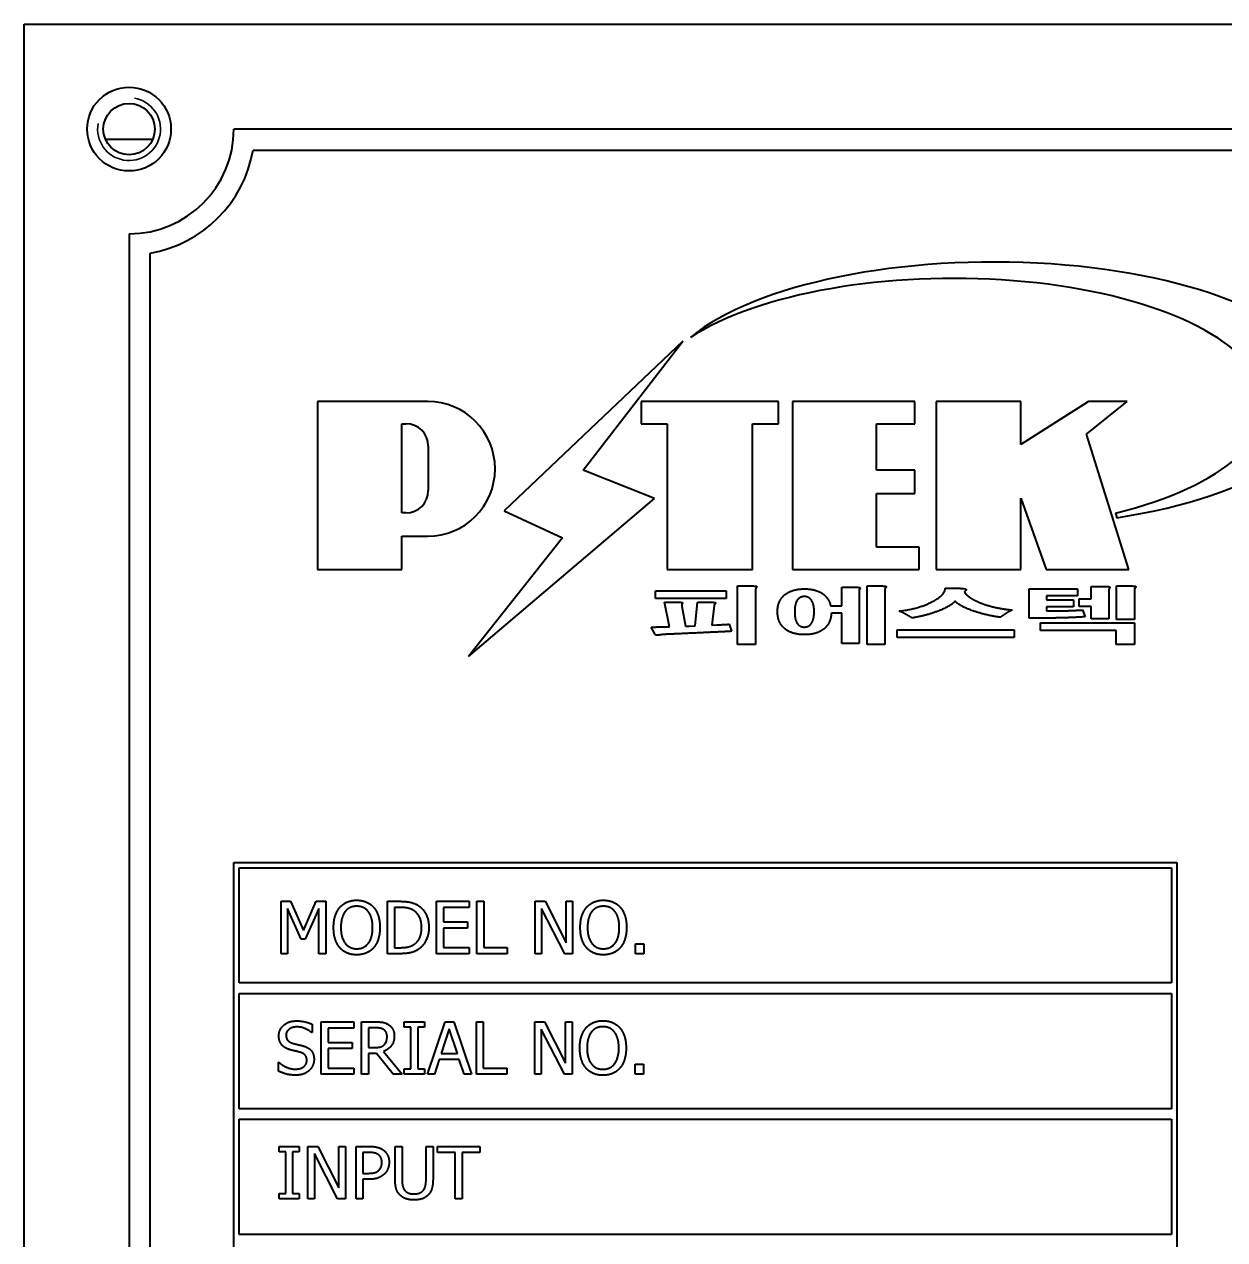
# Model space of a CAD drawing. Header units: millimetres. Extents: x 0 to 5945, y 0 to 4205.
# Drawn here: x 4701.9 to 4759.2, y 1725.7 to 1783.7 of the extents above; entities that cross this region are included whole.
import ezdxf

# ---------------------------------------------------------------- set-up
doc = ezdxf.new("R2010")
doc.units = ezdxf.units.MM
doc.header["$LTSCALE"] = 5
doc.layers.add('가시적인 것(ISO)', color=3, linetype='Continuous', lineweight=40)
doc.layers.add('가시적인 좁은 것(ISO)', color=3, linetype='Continuous', lineweight=35)

msp = doc.modelspace()

# ---------------------------------------------------------------- linework, layer by layer
at = {"layer": '가시적인 것(ISO)'}
for p, q in [((4701.874, 1783.721), (4861.874, 1783.721)), ((4701.874, 1663.721), (4701.874, 1783.721)), ((4851.874, 1778.721), (4711.874, 1778.721)), ((4707.997, 1778.221), (4705.751, 1778.221)), ((4712.79, 1777.721), (4850.958, 1777.721)), ((4706.874, 1773.721), (4706.874, 1673.721)), ((4707.874, 1674.637), (4707.874, 1772.805)), ((4733.31, 1768.601), (4724.773, 1760.5)), ((4728.541, 1762.443), (4733.31, 1768.601)), ((4715.874, 1765.721), (4715.874, 1757.699)), ((4721.126, 1765.721), (4715.874, 1765.721)), ((4731.313, 1765.721), (4731.313, 1764.658)), ((4737.866, 1765.721), (4731.313, 1765.721)), ((4737.866, 1764.658), (4737.866, 1765.721)), ((4738.543, 1765.721), (4738.543, 1757.699)), ((4744.371, 1765.721), (4738.543, 1765.721)), ((4744.371, 1764.658), (4744.371, 1765.721)), ((4745.401, 1765.721), (4745.401, 1757.699)), ((4749.436, 1765.721), (4745.401, 1765.721)), ((4749.436, 1763.663), (4749.436, 1765.721)), ((4752.66, 1765.721), (4749.436, 1763.663)), ((4752.569, 1764.167), (4754.506, 1765.721)), ((4754.506, 1765.721), (4752.66, 1765.721)), ((4719.885, 1760.405), (4719.885, 1764.658)), ((4719.885, 1764.658), (4720.088, 1764.658)), ((4731.313, 1764.658), (4732.55, 1764.658)), ((4732.55, 1764.658), (4732.55, 1757.699)), ((4736.629, 1764.658), (4737.866, 1764.658)), ((4736.629, 1757.699), (4736.629, 1764.658)), ((4742.553, 1764.658), (4744.371, 1764.658)), ((4742.553, 1762.452), (4742.553, 1764.658)), ((4754.584, 1757.699), (4752.569, 1764.167)), ((4721.151, 1763.595), (4721.151, 1761.468)), ((4731.952, 1761.088), (4728.541, 1762.443)), ((4744.371, 1762.452), (4742.553, 1762.452)), ((4744.371, 1761.323), (4744.371, 1762.452)), ((4723.067, 1753.546), (4731.952, 1761.088)), ((4742.553, 1761.323), (4744.371, 1761.323)), ((4742.553, 1758.762), (4742.553, 1761.323)), ((4749.436, 1761.108), (4750.642, 1757.699)), ((4749.436, 1757.699), (4749.436, 1761.108)), ((4720.088, 1760.405), (4719.885, 1760.405)), ((4724.773, 1760.5), (4727.554, 1759.211)), ((4753.947, 1760.389), (4754.014, 1760.175)), ((4719.885, 1757.699), (4719.885, 1759.294)), ((4719.885, 1759.294), (4721.126, 1759.294)), ((4727.554, 1759.211), (4723.067, 1753.546)), ((4744.583, 1758.762), (4742.553, 1758.762)), ((4744.583, 1757.699), (4744.583, 1758.762)), ((4715.874, 1757.699), (4719.885, 1757.699)), ((4732.55, 1757.699), (4736.629, 1757.699)), ((4738.543, 1757.699), (4744.583, 1757.699)), ((4745.401, 1757.699), (4749.436, 1757.699)), ((4750.642, 1757.699), (4754.584, 1757.699)), ((4735.908, 1754.129), (4735.908, 1756.921)), ((4735.908, 1756.921), (4736.426, 1756.921)), ((4740.887, 1755.976), (4740.887, 1756.862)), ((4740.887, 1756.862), (4741.364, 1756.862)), ((4742.097, 1756.921), (4742.626, 1756.921)), ((4742.097, 1754.129), (4742.097, 1756.921)), ((4752.799, 1756.9), (4753.281, 1756.9)), ((4752.799, 1756.31), (4752.799, 1756.9)), ((4754.008, 1755.321), (4754.008, 1756.921)), ((4754.008, 1756.921), (4754.538, 1756.921)), ((4731.994, 1756.682), (4735.373, 1756.682)), ((4731.994, 1756.327), (4731.994, 1756.682)), ((4735.373, 1756.327), (4731.994, 1756.327)), ((4735.373, 1756.682), (4735.373, 1756.327)), ((4736.769, 1756.726), (4736.769, 1754.129)), ((4741.713, 1756.688), (4741.713, 1754.175)), ((4742.94, 1756.717), (4742.94, 1754.129)), ((4745.825, 1756.807), (4746.441, 1756.807)), ((4749.838, 1756.778), (4752.141, 1756.778)), ((4749.838, 1755.385), (4749.838, 1756.778)), ((4750.652, 1756.441), (4750.652, 1756.261)), ((4752.141, 1756.441), (4750.652, 1756.441)), ((4750.652, 1756.261), (4751.955, 1756.261)), ((4751.955, 1756.261), (4751.955, 1755.923)), ((4752.141, 1756.778), (4752.141, 1756.441)), ((4752.223, 1756.31), (4752.799, 1756.31)), ((4752.223, 1755.946), (4752.223, 1756.31)), ((4753.63, 1756.703), (4753.63, 1755.347)), ((4754.852, 1756.717), (4754.852, 1755.321)), ((4732.668, 1754.975), (4732.43, 1756.144)), ((4732.43, 1756.144), (4732.977, 1756.144)), ((4733.262, 1755.961), (4733.424, 1754.993)), ((4733.884, 1755.013), (4734.006, 1756.144)), ((4734.006, 1756.144), (4734.512, 1756.144)), ((4734.803, 1755.99), (4734.692, 1755.051)), ((4740.352, 1755.976), (4740.887, 1755.976)), ((4750.652, 1755.923), (4750.652, 1755.725)), ((4751.955, 1755.923), (4750.652, 1755.923)), ((4750.652, 1755.725), (4750.978, 1755.725)), ((4752.799, 1755.946), (4752.223, 1755.946)), ((4752.374, 1755.772), (4752.502, 1755.449)), ((4752.799, 1755.347), (4752.799, 1755.946)), ((4735.507, 1755.091), (4735.623, 1754.754)), ((4740.887, 1755.618), (4740.392, 1755.618)), ((4740.887, 1754.175), (4740.887, 1755.618)), ((4750.577, 1755.385), (4749.838, 1755.385)), ((4750.367, 1754.798), (4750.367, 1755.161)), ((4750.367, 1755.161), (4754.852, 1755.161)), ((4753.63, 1755.347), (4752.799, 1755.347)), ((4754.852, 1755.321), (4754.008, 1755.321)), ((4754.852, 1755.161), (4754.852, 1754.129)), ((4731.947, 1754.658), (4731.79, 1754.958)), ((4733.424, 1754.993), (4733.611, 1755.004)), ((4733.611, 1755.004), (4733.884, 1755.013)), ((4734.692, 1755.051), (4734.925, 1755.062)), ((4743.533, 1754.466), (4743.533, 1754.83)), ((4743.533, 1754.83), (4749.117, 1754.83)), ((4749.117, 1754.83), (4749.117, 1754.466)), ((4753.991, 1754.798), (4750.367, 1754.798)), ((4753.991, 1754.129), (4753.991, 1754.798)), ((4736.769, 1754.129), (4735.908, 1754.129)), ((4741.713, 1754.175), (4740.887, 1754.175)), ((4742.94, 1754.129), (4742.097, 1754.129)), ((4749.117, 1754.466), (4743.533, 1754.466)), ((4754.852, 1754.129), (4753.991, 1754.129)), ((4711.874, 1743.721), (4756.874, 1743.721)), ((4711.874, 1695.721), (4711.874, 1743.721)), ((4756.874, 1743.721), (4756.874, 1695.721)), ((4712.124, 1737.971), (4712.124, 1743.471)), ((4712.124, 1743.471), (4756.624, 1743.471)), ((4756.624, 1743.471), (4756.624, 1737.971)), ((4714.127, 1739.369), (4714.127, 1741.869)), ((4714.127, 1741.869), (4714.581, 1741.869)), ((4714.581, 1741.869), (4715.205, 1740.477)), ((4715.205, 1740.477), (4715.809, 1741.869)), ((4715.809, 1741.869), (4716.271, 1741.869)), ((4716.271, 1741.869), (4716.271, 1739.369)), ((4719.21, 1739.369), (4719.21, 1741.869)), ((4719.21, 1741.869), (4719.78, 1741.869)), ((4721.542, 1739.369), (4721.542, 1741.869)), ((4721.542, 1741.869), (4723.106, 1741.869)), ((4723.106, 1741.869), (4723.106, 1741.573)), ((4723.471, 1739.369), (4723.471, 1741.869)), ((4723.471, 1741.869), (4723.803, 1741.869)), ((4723.803, 1741.869), (4723.803, 1739.664)), ((4726.254, 1739.369), (4726.254, 1741.869)), ((4726.254, 1741.869), (4726.726, 1741.869)), ((4726.726, 1741.869), (4727.733, 1739.889)), ((4727.733, 1739.889), (4727.733, 1741.869)), ((4727.733, 1741.869), (4728.043, 1741.869)), ((4728.043, 1741.869), (4728.043, 1739.369)), ((4715.083, 1740.057), (4714.437, 1741.522)), ((4714.437, 1741.522), (4714.437, 1739.369)), ((4715.938, 1741.522), (4715.286, 1740.057)), ((4715.938, 1739.369), (4715.938, 1741.522)), ((4719.542, 1741.581), (4719.542, 1739.656)), ((4719.796, 1741.581), (4719.542, 1741.581)), ((4723.106, 1741.573), (4721.874, 1741.573)), ((4721.874, 1741.573), (4721.874, 1740.888)), ((4727.671, 1739.369), (4726.564, 1741.524)), ((4726.564, 1741.524), (4726.564, 1739.369)), ((4721.874, 1740.888), (4723.023, 1740.888)), ((4721.874, 1740.592), (4721.874, 1739.664)), ((4723.023, 1740.592), (4721.874, 1740.592)), ((4723.023, 1740.888), (4723.023, 1740.592)), ((4715.286, 1740.057), (4715.083, 1740.057)), ((4719.542, 1739.656), (4719.796, 1739.656)), ((4721.874, 1739.664), (4723.106, 1739.664)), ((4723.106, 1739.664), (4723.106, 1739.369)), ((4723.803, 1739.664), (4724.919, 1739.664)), ((4724.919, 1739.664), (4724.919, 1739.369)), ((4731.048, 1739.369), (4731.048, 1739.847)), ((4731.048, 1739.847), (4731.449, 1739.847)), ((4731.449, 1739.847), (4731.449, 1739.369)), ((4714.437, 1739.369), (4714.127, 1739.369)), ((4716.271, 1739.369), (4715.938, 1739.369)), ((4719.786, 1739.369), (4719.21, 1739.369)), ((4723.106, 1739.369), (4721.542, 1739.369)), ((4724.919, 1739.369), (4723.471, 1739.369)), ((4726.564, 1739.369), (4726.254, 1739.369)), ((4728.043, 1739.369), (4727.671, 1739.369)), ((4731.449, 1739.369), (4731.048, 1739.369)), ((4756.624, 1737.971), (4712.124, 1737.971)), ((4712.124, 1731.971), (4712.124, 1737.471)), ((4712.124, 1737.471), (4756.624, 1737.471)), ((4756.624, 1737.471), (4756.624, 1731.971)), ((4715.606, 1736.001), (4715.606, 1735.604)), ((4716.042, 1733.619), (4716.042, 1736.119)), ((4716.042, 1736.119), (4717.606, 1736.119)), ((4717.606, 1736.119), (4717.606, 1735.823)), ((4717.97, 1736.119), (4718.615, 1736.119)), ((4717.97, 1733.619), (4717.97, 1736.119)), ((4720.006, 1735.863), (4720.006, 1736.119)), ((4720.006, 1736.119), (4720.975, 1736.119)), ((4720.975, 1736.119), (4720.975, 1735.863)), ((4721.117, 1733.619), (4721.959, 1736.119)), ((4721.959, 1736.119), (4722.369, 1736.119)), ((4722.369, 1736.119), (4723.211, 1733.619)), ((4723.448, 1733.619), (4723.448, 1736.119)), ((4723.448, 1736.119), (4723.781, 1736.119)), ((4723.781, 1736.119), (4723.781, 1733.914)), ((4726.232, 1733.619), (4726.232, 1736.119)), ((4726.232, 1736.119), (4726.704, 1736.119)), ((4726.704, 1736.119), (4727.711, 1734.139)), ((4727.711, 1734.139), (4727.711, 1736.119)), ((4727.711, 1736.119), (4728.021, 1736.119)), ((4728.021, 1736.119), (4728.021, 1733.619)), ((4715.606, 1735.604), (4715.582, 1735.604)), ((4717.606, 1735.823), (4716.374, 1735.823)), ((4716.374, 1735.823), (4716.374, 1735.138)), ((4718.633, 1735.831), (4718.303, 1735.831)), ((4718.303, 1735.831), (4718.303, 1734.891)), ((4720.324, 1735.863), (4720.006, 1735.863)), ((4720.324, 1733.874), (4720.324, 1735.863)), ((4720.975, 1735.863), (4720.657, 1735.863)), ((4720.657, 1735.863), (4720.657, 1733.874)), ((4722.156, 1735.778), (4721.771, 1734.601)), ((4722.543, 1734.601), (4722.156, 1735.778)), ((4727.648, 1733.619), (4726.542, 1735.774)), ((4726.542, 1735.774), (4726.542, 1733.619)), ((4716.374, 1735.138), (4717.523, 1735.138)), ((4716.374, 1734.842), (4716.374, 1733.914)), ((4717.523, 1734.842), (4716.374, 1734.842)), ((4717.523, 1735.138), (4717.523, 1734.842)), ((4718.303, 1734.891), (4718.594, 1734.891)), ((4718.683, 1734.613), (4718.303, 1734.613)), ((4718.303, 1734.613), (4718.303, 1733.619)), ((4719.474, 1733.619), (4718.683, 1734.613)), ((4719.016, 1734.706), (4719.905, 1733.619)), ((4721.68, 1734.318), (4721.453, 1733.619)), ((4722.634, 1734.318), (4721.68, 1734.318)), ((4721.771, 1734.601), (4722.543, 1734.601)), ((4722.861, 1733.619), (4722.634, 1734.318)), ((4714.004, 1733.768), (4714.004, 1734.186)), ((4714.004, 1734.186), (4714.028, 1734.186)), ((4716.374, 1733.914), (4717.606, 1733.914)), ((4717.606, 1733.914), (4717.606, 1733.619)), ((4720.006, 1733.619), (4720.006, 1733.874)), ((4720.006, 1733.874), (4720.324, 1733.874)), ((4720.657, 1733.874), (4720.975, 1733.874)), ((4720.975, 1733.874), (4720.975, 1733.619)), ((4723.781, 1733.914), (4724.897, 1733.914)), ((4724.897, 1733.914), (4724.897, 1733.619)), ((4731.025, 1733.619), (4731.025, 1734.097)), ((4731.025, 1734.097), (4731.427, 1734.097)), ((4731.427, 1734.097), (4731.427, 1733.619)), ((4717.606, 1733.619), (4716.042, 1733.619)), ((4718.303, 1733.619), (4717.97, 1733.619)), ((4719.905, 1733.619), (4719.474, 1733.619)), ((4720.975, 1733.619), (4720.006, 1733.619)), ((4721.453, 1733.619), (4721.117, 1733.619)), ((4723.211, 1733.619), (4722.861, 1733.619)), ((4724.897, 1733.619), (4723.448, 1733.619)), ((4726.542, 1733.619), (4726.232, 1733.619)), ((4728.021, 1733.619), (4727.648, 1733.619)), ((4731.427, 1733.619), (4731.025, 1733.619)), ((4756.624, 1731.971), (4712.124, 1731.971)), ((4712.124, 1725.971), (4712.124, 1731.471)), ((4712.124, 1731.471), (4756.624, 1731.471)), ((4756.624, 1731.471), (4756.624, 1725.971)), ((4714.03, 1729.916), (4714.03, 1730.171)), ((4714.03, 1730.171), (4714.998, 1730.171)), ((4714.998, 1730.171), (4714.998, 1729.916)), ((4715.41, 1727.671), (4715.41, 1730.171)), ((4715.41, 1730.171), (4715.882, 1730.171)), ((4715.882, 1730.171), (4716.889, 1728.192)), ((4716.889, 1728.192), (4716.889, 1730.171)), ((4716.889, 1730.171), (4717.198, 1730.171)), ((4717.198, 1730.171), (4717.198, 1727.671)), ((4717.705, 1727.671), (4717.705, 1730.171)), ((4717.705, 1730.171), (4718.333, 1730.171)), ((4719.571, 1728.611), (4719.571, 1730.171)), ((4719.571, 1730.171), (4719.903, 1730.171)), ((4719.903, 1730.171), (4719.903, 1728.611)), ((4721.048, 1728.603), (4721.048, 1730.171)), ((4721.048, 1730.171), (4721.38, 1730.171)), ((4721.38, 1730.171), (4721.38, 1728.611)), ((4721.601, 1729.875), (4721.601, 1730.171)), ((4721.601, 1730.171), (4723.611, 1730.171)), ((4723.611, 1730.171), (4723.611, 1729.875)), ((4714.348, 1729.916), (4714.03, 1729.916)), ((4714.348, 1727.926), (4714.348, 1729.916)), ((4714.998, 1729.916), (4714.68, 1729.916)), ((4714.68, 1729.916), (4714.68, 1727.926)), ((4716.826, 1727.671), (4715.72, 1729.827)), ((4715.72, 1729.827), (4715.72, 1727.671)), ((4718.313, 1729.884), (4718.037, 1729.884)), ((4718.037, 1729.884), (4718.037, 1728.887)), ((4722.44, 1729.875), (4721.601, 1729.875)), ((4722.44, 1727.671), (4722.44, 1729.875)), ((4722.772, 1729.875), (4722.772, 1727.671)), ((4723.611, 1729.875), (4722.772, 1729.875)), ((4718.037, 1728.887), (4718.264, 1728.887)), ((4718.319, 1728.603), (4718.037, 1728.603)), ((4718.037, 1728.603), (4718.037, 1727.671)), ((4714.03, 1727.671), (4714.03, 1727.926)), ((4714.03, 1727.926), (4714.348, 1727.926)), ((4714.68, 1727.926), (4714.998, 1727.926)), ((4714.998, 1727.926), (4714.998, 1727.671)), ((4714.998, 1727.671), (4714.03, 1727.671)), ((4715.72, 1727.671), (4715.41, 1727.671)), ((4717.198, 1727.671), (4716.826, 1727.671)), ((4718.037, 1727.671), (4717.705, 1727.671)), ((4722.772, 1727.671), (4722.44, 1727.671)), ((4756.624, 1725.971), (4712.124, 1725.971))]:
    msp.add_line(p, q, dxfattribs=at)
for radius in [2, 1.229]:
    msp.add_circle((4706.874, 1778.721), radius, dxfattribs=at)
for centre, radius, start, end in [((4706.874, 1778.721), 5, 270, 0), ((4706.874, 1778.721), 6, 279.59407, 350.40593), ((4721.126, 1762.508), 3.214, 270, 90), ((4720.088, 1763.595), 1.063, 0, 90), ((4720.088, 1761.468), 1.063, 270, 0)]:
    msp.add_arc(centre, radius, start, end, dxfattribs=at)
for centre, major_axis, ratio, start_param, end_param in [((4748.135, 1766.056), (-16.032, 0), 0.39426, 1.946253, 5.837607), ((4746.229, 1765.553), (14.853, 0), 0.40699, 5.258849, 8.861799)]:
    msp.add_ellipse(centre, major_axis=major_axis, ratio=ratio, start_param=start_param, end_param=end_param, dxfattribs=at)
for points in [[(4736.426, 1756.921), (4736.746, 1756.921), (4736.81, 1756.906)], [(4736.815, 1756.845), (4736.792, 1756.813), (4736.786, 1756.796)], [(4736.81, 1756.906), (4736.856, 1756.894), (4736.815, 1756.845)], [(4741.364, 1756.862), (4741.672, 1756.862), (4741.742, 1756.842)], [(4741.742, 1756.842), (4741.788, 1756.828), (4741.748, 1756.775)], [(4742.626, 1756.921), (4742.923, 1756.921), (4742.987, 1756.903)], [(4742.987, 1756.833), (4742.963, 1756.801), (4742.952, 1756.781)], [(4742.987, 1756.903), (4743.027, 1756.889), (4742.987, 1756.833)], [(4753.281, 1756.9), (4753.59, 1756.9), (4753.654, 1756.88)], [(4753.654, 1756.88), (4753.706, 1756.865), (4753.665, 1756.81)], [(4754.538, 1756.921), (4754.834, 1756.921), (4754.898, 1756.903)], [(4754.898, 1756.833), (4754.875, 1756.801), (4754.863, 1756.781)], [(4754.898, 1756.903), (4754.939, 1756.889), (4754.898, 1756.833)], [(4736.786, 1756.796), (4736.769, 1756.761), (4736.769, 1756.726)], [(4737.822, 1755.693), (4737.822, 1756.185), (4738.142, 1756.476)], [(4738.142, 1756.476), (4738.485, 1756.778), (4739.113, 1756.778)], [(4739.107, 1756.412), (4738.88, 1756.412), (4738.758, 1756.231)], [(4739.444, 1756.231), (4739.328, 1756.412), (4739.107, 1756.412)], [(4739.113, 1756.778), (4739.636, 1756.778), (4739.962, 1756.56)], [(4739.962, 1756.56), (4740.27, 1756.348), (4740.352, 1755.976)], [(4741.724, 1756.737), (4741.713, 1756.711), (4741.713, 1756.688)], [(4741.748, 1756.775), (4741.73, 1756.749), (4741.724, 1756.737)], [(4742.952, 1756.781), (4742.94, 1756.749), (4742.94, 1756.717)], [(4745.168, 1756.144), (4745.825, 1756.473), (4745.825, 1756.807)], [(4746.441, 1756.807), (4746.732, 1756.807), (4746.802, 1756.772)], [(4746.802, 1756.772), (4746.872, 1756.737), (4746.75, 1756.647)], [(4746.75, 1756.647), (4746.75, 1756.569), (4746.907, 1756.444)], [(4746.907, 1756.444), (4747.075, 1756.307), (4747.36, 1756.176)], [(4753.642, 1756.764), (4753.63, 1756.732), (4753.63, 1756.703)], [(4753.665, 1756.81), (4753.648, 1756.778), (4753.642, 1756.764)], [(4754.863, 1756.781), (4754.852, 1756.749), (4754.852, 1756.717)], [(4732.977, 1756.144), (4733.215, 1756.144), (4733.267, 1756.13)], [(4733.256, 1756.025), (4733.25, 1755.993), (4733.262, 1755.961)], [(4733.279, 1756.074), (4733.262, 1756.042), (4733.256, 1756.025)], [(4733.267, 1756.13), (4733.302, 1756.118), (4733.279, 1756.074)], [(4734.512, 1756.144), (4734.791, 1756.144), (4734.849, 1756.124)], [(4734.815, 1756.031), (4734.803, 1756.01), (4734.803, 1755.99)], [(4734.844, 1756.066), (4734.826, 1756.042), (4734.815, 1756.031)], [(4734.849, 1756.124), (4734.89, 1756.112), (4734.844, 1756.066)], [(4738.142, 1754.899), (4737.822, 1755.187), (4737.822, 1755.693)], [(4738.758, 1756.231), (4738.642, 1756.048), (4738.642, 1755.693)], [(4738.642, 1755.693), (4738.642, 1755.327), (4738.758, 1755.141)], [(4739.572, 1755.693), (4739.572, 1756.048), (4739.444, 1756.231)], [(4739.444, 1755.141), (4739.572, 1755.33), (4739.572, 1755.693)], [(4743.621, 1755.722), (4744.505, 1755.813), (4745.168, 1756.144)], [(4743.952, 1755.56), (4743.789, 1755.65), (4743.621, 1755.722)], [(4745.488, 1755.72), (4744.877, 1755.487), (4744.243, 1755.388)], [(4746.29, 1756.194), (4746.122, 1755.964), (4745.488, 1755.72)], [(4747.139, 1755.734), (4746.5, 1755.964), (4746.29, 1756.194)], [(4748.466, 1755.423), (4747.785, 1755.507), (4747.139, 1755.734)], [(4747.36, 1756.176), (4747.686, 1756.031), (4748.076, 1755.929)], [(4748.076, 1755.929), (4748.529, 1755.816), (4749.024, 1755.775)], [(4749.024, 1755.775), (4748.896, 1755.714), (4748.739, 1755.612)], [(4750.978, 1755.725), (4751.333, 1755.725), (4751.653, 1755.737)], [(4751.653, 1755.737), (4752.008, 1755.749), (4752.374, 1755.772)], [(4735.239, 1755.077), (4735.408, 1755.086), (4735.507, 1755.091)], [(4738.758, 1755.141), (4738.88, 1754.958), (4739.107, 1754.958)], [(4739.107, 1754.958), (4739.328, 1754.958), (4739.444, 1755.141)], [(4740.392, 1755.618), (4740.363, 1755.144), (4740.043, 1754.876)], [(4744.243, 1755.388), (4744.115, 1755.472), (4743.952, 1755.56)], [(4748.739, 1755.612), (4748.599, 1755.522), (4748.466, 1755.423)], [(4751.531, 1755.4), (4751.094, 1755.385), (4750.577, 1755.385)], [(4752.502, 1755.449), (4752.095, 1755.414), (4751.531, 1755.4)], [(4731.79, 1754.958), (4731.97, 1754.958), (4732.221, 1754.963)], [(4732.029, 1754.568), (4731.994, 1754.58), (4731.947, 1754.658)], [(4732.168, 1754.574), (4732.063, 1754.556), (4732.029, 1754.568)], [(4732.325, 1754.597), (4732.261, 1754.588), (4732.168, 1754.574)], [(4732.221, 1754.963), (4732.389, 1754.969), (4732.668, 1754.975)], [(4732.569, 1754.612), (4732.442, 1754.609), (4732.325, 1754.597)], [(4733.983, 1754.676), (4733.169, 1754.638), (4732.569, 1754.612)], [(4735.623, 1754.754), (4734.762, 1754.71), (4733.983, 1754.676)], [(4734.925, 1755.062), (4735.14, 1755.071), (4735.239, 1755.077)], [(4739.113, 1754.594), (4738.485, 1754.594), (4738.142, 1754.899)], [(4740.043, 1754.876), (4739.706, 1754.594), (4739.113, 1754.594)], [(4716.935, 1741.583), (4717.081, 1741.749), (4717.488, 1741.921), (4717.739, 1741.921)], [(4717.739, 1741.921), (4717.995, 1741.921), (4718.404, 1741.743), (4718.546, 1741.583)], [(4719.78, 1741.869), (4720.132, 1741.869), (4720.533, 1741.763), (4720.675, 1741.67)], [(4728.708, 1741.583), (4728.854, 1741.749), (4729.261, 1741.921), (4729.512, 1741.921)], [(4729.512, 1741.921), (4729.767, 1741.921), (4730.177, 1741.743), (4730.318, 1741.583)], [(4716.635, 1740.619), (4716.635, 1740.933), (4716.791, 1741.411), (4716.935, 1741.583)], [(4717.186, 1741.374), (4717.087, 1741.247), (4716.982, 1740.862), (4716.982, 1740.619)], [(4717.741, 1741.634), (4717.561, 1741.634), (4717.29, 1741.508), (4717.186, 1741.374)], [(4718.294, 1741.374), (4718.195, 1741.504), (4717.916, 1741.634), (4717.741, 1741.634)], [(4718.499, 1740.619), (4718.499, 1740.866), (4718.392, 1741.249), (4718.294, 1741.374)], [(4718.546, 1741.583), (4718.688, 1741.417), (4718.846, 1740.931), (4718.846, 1740.619)], [(4720.456, 1741.431), (4720.322, 1741.51), (4720.021, 1741.581), (4719.796, 1741.581)], [(4720.835, 1740.621), (4720.835, 1740.908), (4720.645, 1741.315), (4720.456, 1741.431)], [(4720.675, 1741.67), (4720.916, 1741.51), (4721.181, 1740.981), (4721.181, 1740.617)], [(4728.408, 1740.619), (4728.408, 1740.933), (4728.564, 1741.411), (4728.708, 1741.583)], [(4728.959, 1741.374), (4728.86, 1741.247), (4728.754, 1740.862), (4728.754, 1740.619)], [(4729.514, 1741.634), (4729.334, 1741.634), (4729.062, 1741.508), (4728.959, 1741.374)], [(4730.067, 1741.374), (4729.968, 1741.504), (4729.688, 1741.634), (4729.514, 1741.634)], [(4730.272, 1740.619), (4730.272, 1740.866), (4730.164, 1741.249), (4730.067, 1741.374)], [(4730.318, 1741.583), (4730.46, 1741.417), (4730.618, 1740.931), (4730.618, 1740.619)], [(4716.933, 1739.656), (4716.789, 1739.822), (4716.635, 1740.311), (4716.635, 1740.619)], [(4716.982, 1740.619), (4716.982, 1740.126), (4717.395, 1739.604), (4717.741, 1739.604)], [(4717.741, 1739.604), (4718.088, 1739.604), (4718.499, 1740.126), (4718.499, 1740.619)], [(4718.846, 1740.619), (4718.846, 1740.315), (4718.692, 1739.822), (4718.546, 1739.656)], [(4720.487, 1739.822), (4720.661, 1739.94), (4720.835, 1740.329), (4720.835, 1740.621)], [(4721.181, 1740.617), (4721.181, 1740.274), (4720.904, 1739.723), (4720.671, 1739.569)], [(4728.706, 1739.656), (4728.562, 1739.822), (4728.408, 1740.311), (4728.408, 1740.619)], [(4728.754, 1740.619), (4728.754, 1740.126), (4729.168, 1739.604), (4729.514, 1739.604)], [(4729.514, 1739.604), (4729.861, 1739.604), (4730.272, 1740.126), (4730.272, 1740.619)], [(4730.618, 1740.619), (4730.618, 1740.315), (4730.464, 1739.822), (4730.318, 1739.656)], [(4717.739, 1739.316), (4717.486, 1739.316), (4717.081, 1739.488), (4716.933, 1739.656)], [(4718.546, 1739.656), (4718.392, 1739.482), (4717.985, 1739.316), (4717.739, 1739.316)], [(4720.671, 1739.569), (4720.48, 1739.45), (4720.089, 1739.369), (4719.786, 1739.369)], [(4719.796, 1739.656), (4720.017, 1739.656), (4720.351, 1739.727), (4720.487, 1739.822)], [(4729.512, 1739.316), (4729.259, 1739.316), (4728.854, 1739.488), (4728.706, 1739.656)], [(4730.318, 1739.656), (4730.164, 1739.482), (4729.757, 1739.316), (4729.512, 1739.316)], [(4714.022, 1735.448), (4714.022, 1735.752), (4714.496, 1736.163), (4714.863, 1736.163)], [(4714.863, 1736.163), (4715.073, 1736.163), (4715.446, 1736.08), (4715.606, 1736.001)], [(4718.615, 1736.119), (4718.829, 1736.119), (4719.119, 1736.072), (4719.251, 1735.987)], [(4719.251, 1735.987), (4719.382, 1735.902), (4719.534, 1735.636), (4719.534, 1735.44)], [(4728.686, 1735.833), (4728.831, 1735.999), (4729.239, 1736.171), (4729.49, 1736.171)], [(4729.49, 1736.171), (4729.745, 1736.171), (4730.154, 1735.993), (4730.296, 1735.833)], [(4714.184, 1734.996), (4714.107, 1735.079), (4714.022, 1735.302), (4714.022, 1735.448)], [(4714.885, 1735.875), (4714.654, 1735.875), (4714.368, 1735.659), (4714.368, 1735.482)], [(4714.368, 1735.482), (4714.368, 1735.324), (4714.536, 1735.136), (4714.694, 1735.093)], [(4715.582, 1735.604), (4715.462, 1735.713), (4715.089, 1735.875), (4714.885, 1735.875)], [(4719.03, 1735.746), (4718.959, 1735.792), (4718.771, 1735.831), (4718.633, 1735.831)], [(4719.534, 1735.44), (4719.534, 1735.166), (4719.255, 1734.796), (4719.016, 1734.706)], [(4719.188, 1735.414), (4719.188, 1735.523), (4719.111, 1735.691), (4719.03, 1735.746)], [(4719.046, 1735.02), (4719.119, 1735.089), (4719.188, 1735.284), (4719.188, 1735.414)], [(4728.386, 1734.869), (4728.386, 1735.183), (4728.542, 1735.661), (4728.686, 1735.833)], [(4728.937, 1735.624), (4728.837, 1735.497), (4728.732, 1735.112), (4728.732, 1734.869)], [(4729.492, 1735.884), (4729.312, 1735.884), (4729.04, 1735.758), (4728.937, 1735.624)], [(4730.045, 1735.624), (4729.946, 1735.754), (4729.666, 1735.884), (4729.492, 1735.884)], [(4730.25, 1734.869), (4730.25, 1735.116), (4730.142, 1735.499), (4730.045, 1735.624)], [(4730.296, 1735.833), (4730.438, 1735.667), (4730.596, 1735.181), (4730.596, 1734.869)], [(4714.597, 1734.775), (4714.468, 1734.81), (4714.263, 1734.913), (4714.184, 1734.996)], [(4714.694, 1735.093), (4714.8, 1735.065), (4715.106, 1734.992), (4715.207, 1734.962)], [(4715.207, 1734.962), (4715.464, 1734.883), (4715.703, 1734.565), (4715.703, 1734.332)], [(4718.594, 1734.891), (4718.738, 1734.891), (4718.967, 1734.941), (4719.046, 1735.02)], [(4728.683, 1733.906), (4728.54, 1734.072), (4728.386, 1734.561), (4728.386, 1734.869)], [(4728.732, 1734.869), (4728.732, 1734.376), (4729.145, 1733.854), (4729.492, 1733.854)], [(4729.492, 1733.854), (4729.838, 1733.854), (4730.25, 1734.376), (4730.25, 1734.869)], [(4730.596, 1734.869), (4730.596, 1734.565), (4730.442, 1734.072), (4730.296, 1733.906)], [(4715.049, 1734.662), (4714.933, 1734.694), (4714.741, 1734.739), (4714.597, 1734.775)], [(4714.8, 1733.862), (4715.075, 1733.862), (4715.357, 1734.091), (4715.357, 1734.279)], [(4715.357, 1734.279), (4715.357, 1734.429), (4715.209, 1734.615), (4715.049, 1734.662)], [(4715.703, 1734.332), (4715.703, 1734.184), (4715.584, 1733.9), (4715.476, 1733.801)], [(4714.824, 1733.574), (4714.553, 1733.574), (4714.172, 1733.687), (4714.004, 1733.768)], [(4714.028, 1734.186), (4714.192, 1734.032), (4714.607, 1733.862), (4714.8, 1733.862)], [(4715.476, 1733.801), (4715.357, 1733.691), (4715.053, 1733.574), (4714.824, 1733.574)], [(4729.49, 1733.566), (4729.237, 1733.566), (4728.831, 1733.738), (4728.683, 1733.906)], [(4730.296, 1733.906), (4730.142, 1733.732), (4729.735, 1733.566), (4729.49, 1733.566)], [(4718.333, 1730.171), (4718.556, 1730.171), (4718.868, 1730.098), (4718.987, 1730.015)], [(4718.758, 1729.788), (4718.679, 1729.841), (4718.469, 1729.884), (4718.313, 1729.884)], [(4718.939, 1729.407), (4718.939, 1729.537), (4718.85, 1729.728), (4718.758, 1729.788)], [(4718.987, 1730.015), (4719.127, 1729.92), (4719.285, 1729.626), (4719.285, 1729.418)], [(4718.264, 1728.887), (4718.467, 1728.887), (4718.716, 1728.952), (4718.797, 1729.037)], [(4718.797, 1729.037), (4718.872, 1729.112), (4718.939, 1729.288), (4718.939, 1729.407)], [(4719.285, 1729.418), (4719.285, 1729.256), (4719.17, 1728.964), (4719.066, 1728.862)], [(4719.066, 1728.862), (4718.937, 1728.735), (4718.586, 1728.603), (4718.319, 1728.603)], [(4719.81, 1727.85), (4719.678, 1727.979), (4719.571, 1728.344), (4719.571, 1728.611)], [(4719.903, 1728.611), (4719.903, 1728.437), (4719.948, 1728.202), (4720.01, 1728.107)], [(4720.94, 1728.107), (4721.003, 1728.202), (4721.048, 1728.435), (4721.048, 1728.603)], [(4721.38, 1728.611), (4721.38, 1728.35), (4721.275, 1727.977), (4721.141, 1727.85)], [(4720.474, 1727.619), (4720.254, 1727.619), (4719.925, 1727.734), (4719.81, 1727.85)], [(4720.01, 1728.107), (4720.077, 1728.006), (4720.308, 1727.902), (4720.474, 1727.902)], [(4720.474, 1727.902), (4720.63, 1727.902), (4720.874, 1728.006), (4720.94, 1728.107)], [(4721.141, 1727.85), (4721.021, 1727.732), (4720.705, 1727.619), (4720.474, 1727.619)]]:
    msp.add_open_spline(points, degree=2, dxfattribs=at)
at = {"layer": '가시적인 좁은 것(ISO)'}
msp.add_arc((4706.874, 1778.721), 1.5, 170, 80, dxfattribs=at)

doc.saveas('drawing.dxf')
